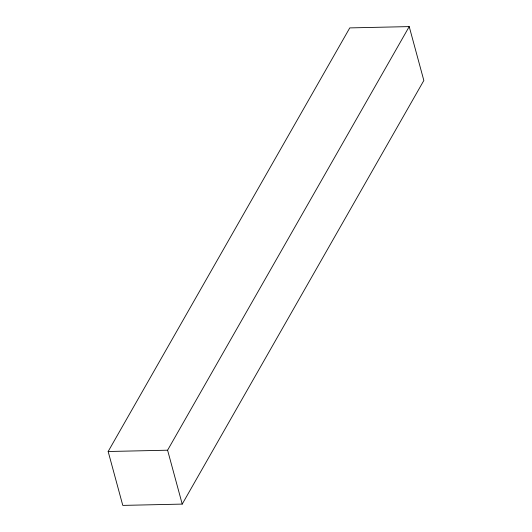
<?xml version="1.0" encoding="UTF-8"?>
<svg xmlns="http://www.w3.org/2000/svg" width="532" height="532" viewBox="0 0 532 532"><rect width="100%" height="100%" fill="white"/><g stroke="black" fill="none" stroke-linecap="round" stroke-linejoin="round"><path stroke-width="0.8" d="M108.156 451.508L349.777 27.903L409.214 26.6L423.844 80.492L182.223 504.097L122.786 505.4L108.156 451.508L167.593 450.205L409.214 26.6M167.593 450.205L182.223 504.097"/></g></svg>
